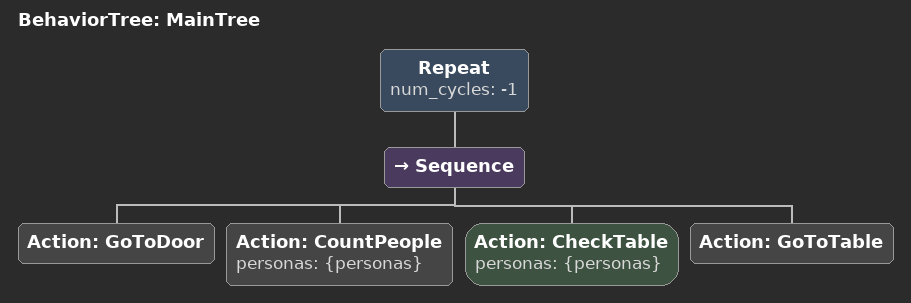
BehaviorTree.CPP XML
<root main_tree_to_execute="MainTree">
  <BehaviorTree ID="MainTree">
    <Repeat num_cycles="-1">
      <Sequence>
        <Action ID="GoToDoor"/>
        <Action ID="CountPeople" personas="{personas}"/>
        <Action ID="CheckTable" personas="{personas}"/>
        <Action ID="GoToTable"/>
      </Sequence>
    </Repeat>
  </BehaviorTree>
</root>
